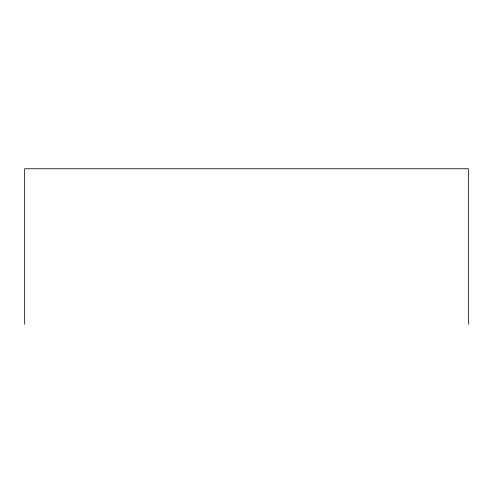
<?xml version="1.0" encoding="UTF-8"?>
<svg xmlns="http://www.w3.org/2000/svg" width="493" height="493" viewBox="0 0 493 493"><rect width="100%" height="100%" fill="white"/><g stroke="black" fill="none" stroke-linecap="round" stroke-linejoin="round"><path stroke-width="0.74" d="M468.35 324.252L468.35 168.748L24.65 168.748L24.65 324.252"/></g></svg>
